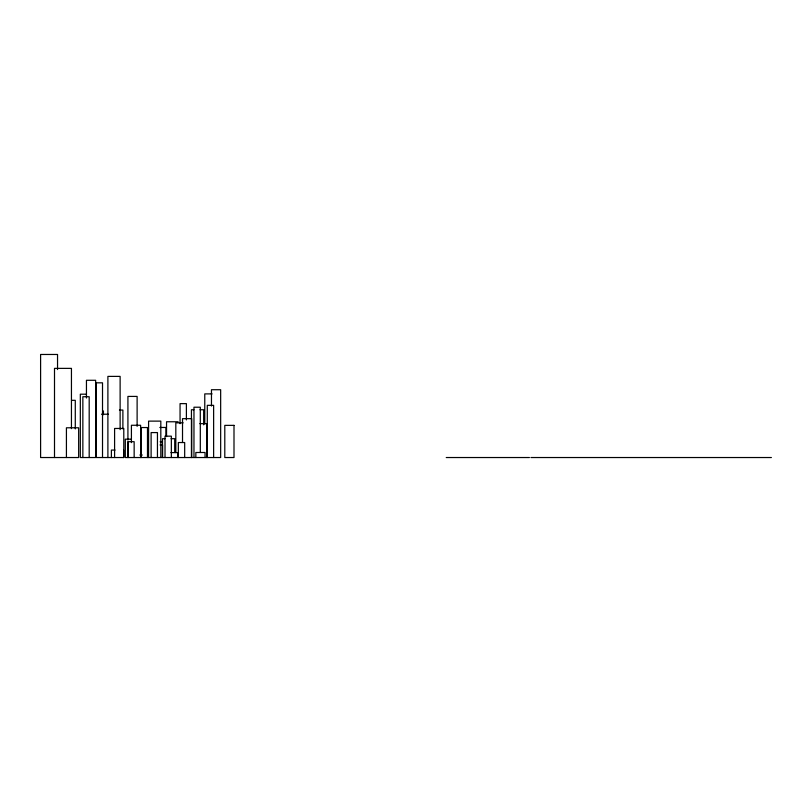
<?xml version="1.0" encoding="UTF-8"?>
<svg xmlns="http://www.w3.org/2000/svg" width="812" height="812" viewBox="0 0 812 812"><rect width="100%" height="100%" fill="white"/><g stroke="black" fill="none" stroke-linecap="round" stroke-linejoin="round"><path stroke-width="1.22" d="M212.105 393.891L204.766 393.891L204.766 423.834M86.448 394.196L80.327 394.196L80.327 457.532L95.643 457.532L95.643 380.29L86.448 380.29L86.448 398.022M71.486 400.316L75.283 400.316L75.283 428.919M193.885 409.745L191.439 409.745L191.439 457.532M200.006 409.745L203.67 409.745L203.67 424.838M119.435 410.06L122.886 410.06L122.886 428.797M101.5 414.221L108.402 414.221M178.122 421.763L166.541 421.763L166.541 436.562M183.157 422.839L175.818 422.839L175.818 452.568M199.853 423.651L206.755 423.651L206.755 457.532M159.812 427.467L165.922 427.467L165.922 436.237M164.937 438.693L162.491 438.693L162.491 457.532L162.552 444.966L160.025 444.966M171.058 438.693L174.722 438.693L174.722 452.507M131.412 439.17L125.302 439.17L125.302 457.532L220.661 457.532L220.661 389.719L211.465 389.719L211.465 406.051M160.116 441.789L162.501 441.789M115.06 450.071L111.386 450.071L111.386 457.532M170.906 452.599L177.808 452.599L177.808 457.532M139.847 455.024L142.293 455.024M446.245 457.532L529.434 457.532M530.936 457.532L771.4 457.532M213.627 457.532L213.627 405.34L207.293 405.34L207.293 457.532M205.05 457.532L205.05 452.497L195.844 452.497L195.844 457.532M200.3 452.497L200.3 407.218L193.966 407.218L193.966 457.532M191.713 457.532L191.713 418.667L182.517 418.667L182.517 442.489M186.395 419.926L186.395 403.635L180.061 403.635L180.061 423.681M184.679 457.532L184.679 442.54L178.346 442.54L178.346 457.532M171.352 457.532L171.352 436.166L165.019 436.166L165.019 457.532M160.817 457.532L160.817 421.123L148.586 421.123L148.586 457.532M157.447 457.532L157.447 432.583L151.113 432.583L151.113 457.532M147.49 457.532L147.49 427.548L141.156 427.548L141.156 457.532M140.618 457.532L140.618 425.265L131.412 425.265L131.412 442.631M137.116 426.351L137.116 396.418L127.92 396.418L127.92 440.074M134.153 457.532L134.153 441.698L127.829 441.698L127.829 457.532M128.093 441.961L128.093 457.532M123.617 450.071L123.617 457.532M120.125 429.639L120.125 376.392L107.894 376.392L107.894 457.532M114.593 457.532L114.593 428.462L123.789 428.462L123.789 457.532L96.192 457.532L96.192 382.817L102.515 382.817L102.515 457.532M103.428 410.963L103.428 414.739M89.188 457.532L89.188 396.733L82.854 396.733L82.854 457.532M71.446 428.645L71.446 368.374L54.505 368.374L54.505 457.532M66.422 457.532L66.422 427.792L78.652 427.792L78.652 457.532L40.6 457.532L40.6 354.468L57.54 354.468L57.54 369.551M233.998 425.366L224.792 425.366L224.792 457.532L233.998 457.532L233.998 425.366"/></g></svg>
